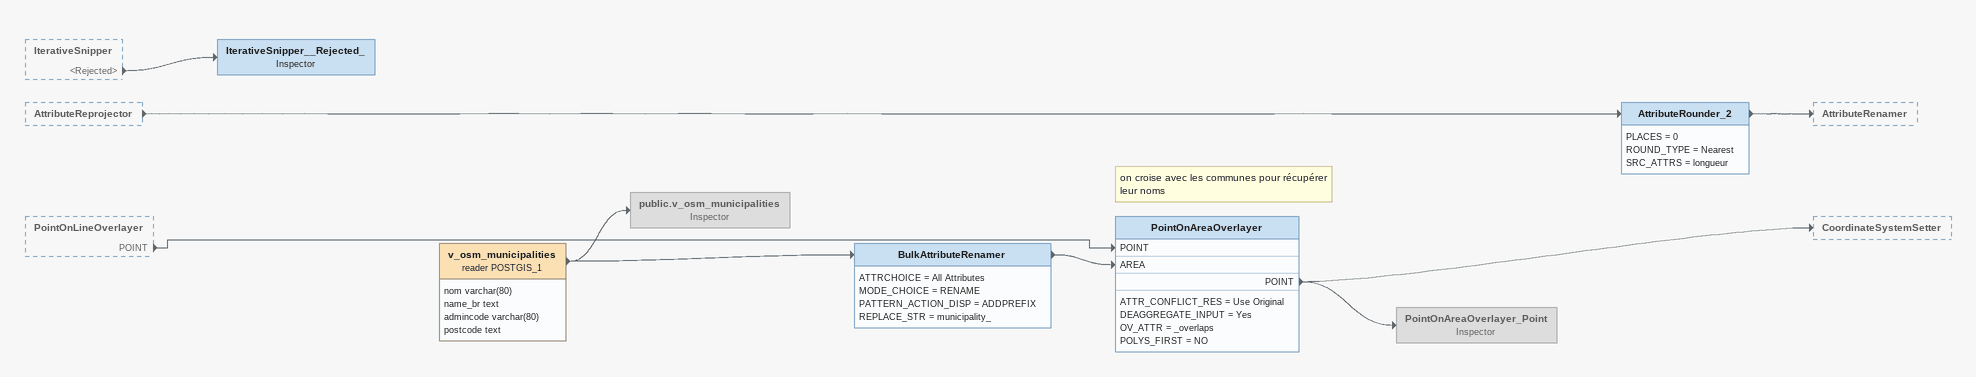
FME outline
IterativeSnipper [outside]
    <Rejected> -> IterativeSnipper__Rejected_
AttributeReprojector [outside]
    -> AttributeRounder_2
PointOnLineOverlayer [outside]
    POINT -> PointOnAreaOverlayer [POINT]
IterativeSnipper__Rejected_: Inspector
v_osm_municipalities (reader POSTGIS_1)
    attributes: nom varchar(80), name_br text, admincode varchar(80), postcode text
    -> BulkAttributeRenamer
    -> public.v_osm_municipalities
public.v_osm_municipalities: Inspector [off]
BulkAttributeRenamer
    ATTRCHOICE = All Attributes
    MODE_CHOICE = RENAME
    PATTERN_ACTION_DISP = ADDPREFIX
    REPLACE_STR = municipality_
    -> PointOnAreaOverlayer [AREA]
Note: on croise avec les communes pour récupérer leur noms
PointOnAreaOverlayer
    ATTR_CONFLICT_RES = Use Original
    DEAGGREGATE_INPUT = Yes
    OV_ATTR = _overlaps
    POLYS_FIRST = NO
    POINT -> CoordinateSystemSetter
    POINT -> PointOnAreaOverlayer_Point
AttributeRounder_2
    PLACES = 0
    ROUND_TYPE = Nearest
    SRC_ATTRS = longueur
    -> AttributeRenamer
PointOnAreaOverlayer_Point: Inspector [off]
